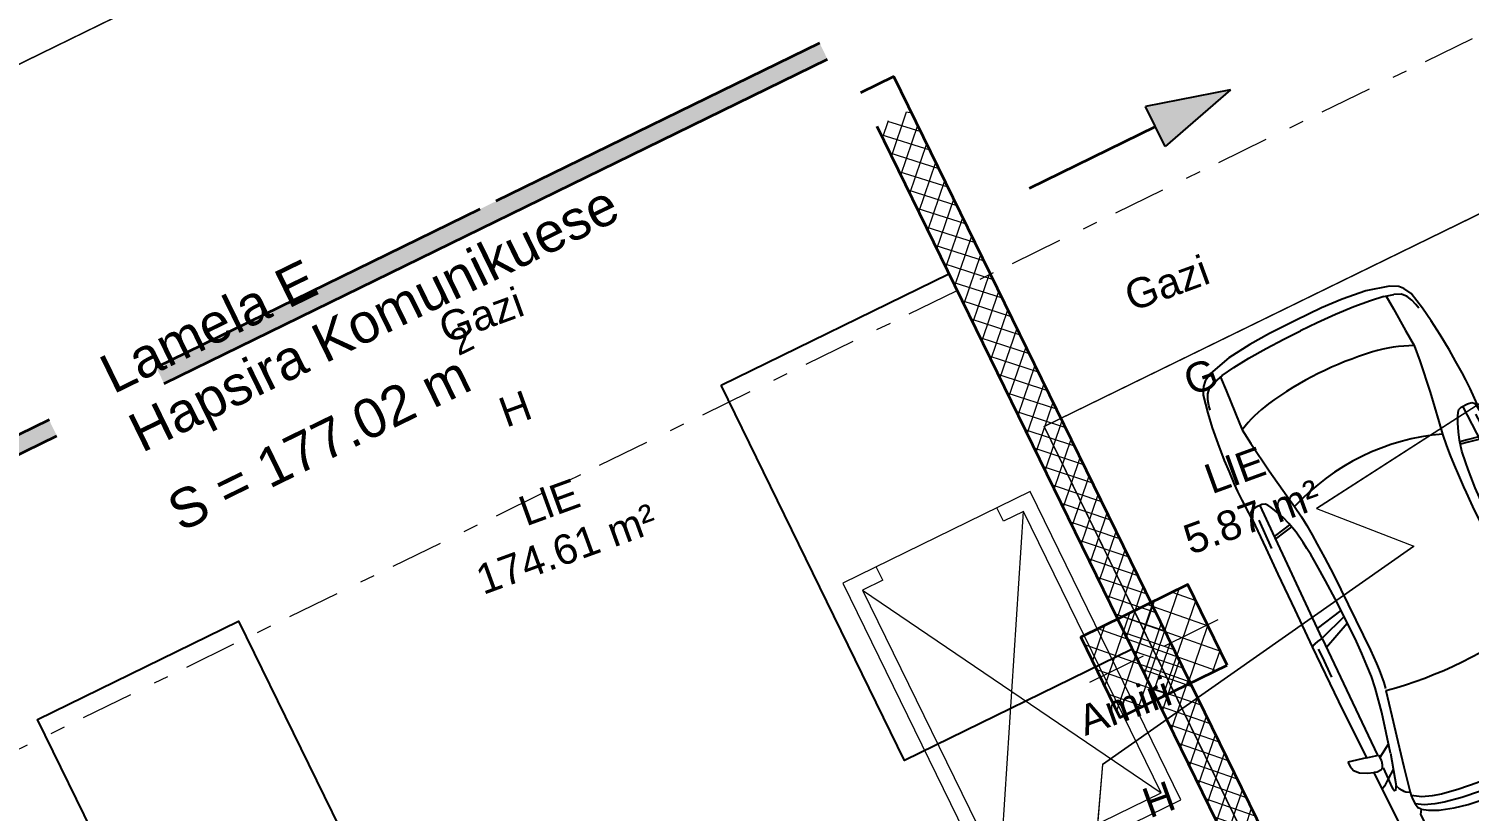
# Model space of a CAD drawing. Header units: metres. Extents: x 7511783 to 7512372, y 4692307 to 4692611.
# Drawn here: x 7512281.84 to 7512291.5, y 4692547.16 to 4692552.4 of the extents above; entities that cross this region are included whole.
import ezdxf

# ---------------------------------------------------------------- set-up
doc = ezdxf.new("R2010")
doc.units = ezdxf.units.M
doc.linetypes.add('Dot & Dashed', pattern=[670.2777624130249, 352.777767181396, -176.388883590699, 0, -141.11111164093])
doc.linetypes.add('Long Dashed', pattern=[793.7499761581425, 476.2499928474427, -317.4999833106998])
for name, color, linetype, lineweight in [('2D Drafting - General_Pen_No__42', 8, 'Continuous', 0), ('A - Fill Zone_Pen_No__156', 165, 'Continuous', 0), ('A - Muret', 7, 'Continuous', 0), ('A - Muret_Pen_No__101', 252, 'Continuous', 0), ('A - Muret_Pen_No__102', 254, 'Continuous', 0), ('A - Muret_Pen_No__7', 7, 'Continuous', 0), ('A - Pllaka Themel_Pen_No__42', 8, 'Continuous', 0), ('A - Shtyllat', 7, 'Continuous', 0), ('A -Polyline', 7, 'Continuous', 0), ('A -Polyline_Pen_No__42', 8, 'Continuous', 0), ('A -Polyline_Pen_No__48', 14, 'Continuous', 0), ('A -Polyline_Pen_No__8', 14, 'Continuous', 0), ('A1 - Bodrumi -1', 7, 'Continuous', 0), ('garazhat-netw-amiri - b1', 20, 'Continuous', 0), ('Interior - Furniture _Pen_No__42', 8, 'Continuous', 0), ('Marker - Section', 7, 'Continuous', 0), ('Marker - Section_Pen_No__85', 151, 'Continuous', 0), ('Structural - Bearing', 7, 'Continuous', 0), ('Structural - Bearing_Pen_No__20', 1, 'Continuous', 0), ('Structural - Bearing_Pen_No__21', 7, 'Continuous', 0), ('vijat rregullim', 1, 'Continuous', 0)]:
    doc.layers.add(name, color=color, linetype=linetype, lineweight=lineweight)
doc.styles.add('GENERATED_STYLE_1', font='arial.ttf')
doc.styles.get("Standard").update_dxf_attribs({"font": 'arial.ttf'})
pattern_1 = [(44.99999999999998, (0, 0), (-68.94290863686237, 68.94290863686243), []), (135.0000000000001, (0, 0), (68.94290863686219, 68.94290863686261), [])]

# ---------------------------------------------------------------- blocks, each defined once
blk = doc.blocks.new('Slab_1', base_point=(-1850.000000000003, -20500.83600967443))
at = {"layer": 'A - Pllaka Themel_Pen_No__42', "color": 8, "linetype": 'Continuous', "lineweight": 25, "flags": 128}
for points in [[(13350, -13600.83965125988), (11850, -13600.83965125988), (11850, -11700.83965125988), (13350, -11700.83965125988)], [(16950.00000000001, -11700.83965125988), (18650.00004897138, -11700.83965125988), (18650.00004897138, -14500.83965125989), (16950.00000000001, -14500.83965125989)]]:
    blk.add_lwpolyline(points, close=True, dxfattribs=at)
blk = doc.blocks.new('Wall_33', base_point=(27149.99549916007, -24950.64074474684))
at = {"layer": 'A - Muret_Pen_No__101', "linetype": 'Continuous', "lineweight": 13}
h = blk.add_hatch(dxfattribs=at)
h.set_pattern_fill('CONCRETE_BLOCK', color=252, style=0, pattern_type=2)
h.set_pattern_definition(pattern_1)
h.paths.add_polyline_path([(26899.99581397649, -24700.63728633086), (27149.9957809956, -24700.64073833176), (27150.00108528967, -19050.40592252639), (26900.00103407541, -19050.40566994095), (26900.00103407541, -19050.45601863696), (27149.99898041107, -19050.45947063786), (27149.99552841018, -19300.45943765698), (26900.00078148998, -19300.45598565608)])
h = blk.add_hatch(dxfattribs=at)
h.set_pattern_fill('CONCRETE_BLOCK', color=252, style=0, pattern_type=2)
h.set_pattern_definition(pattern_1)
h.paths.add_polyline_path([(26899.99551334998, -24950.64048098553), (27149.99551976507, -24950.64074474685), (26899.99551334998, -24950.63731584977)])
at = {"layer": 'A - Muret_Pen_No__7', "color": 7, "linetype": 'Continuous', "lineweight": 35, "flags": 128}
for points in [[(27150.00104184993, -19050.40590479135), (26900.00104185004, -19050.40566994095)], [(27149.99573401045, -24700.64074828263), (27150.00104184993, -19050.40590479135)], [(26900.00080695233, -19300.45604481404), (26899.99573401366, -24700.63722151421)], [(26899.99549916018, -24950.64050989646), (27149.99549916007, -24950.64074474684)]]:
    blk.add_lwpolyline(points, dxfattribs=at)
blk = doc.blocks.new('Wall_36', base_point=(28500.00000000001, -19000.83534970144))
at = {"layer": 'A - Muret_Pen_No__102', "linetype": 'Continuous', "lineweight": 0}
for points in [[(41299.99994887647, -18880.83533003146), (38700, -18880.83533003146), (38700, -19000.83597085249), (41299.99994887647, -19000.83597085249)], [(42099.99999057299, -18880.83533003146), (42099.99999057299, -19000.83597085249), (47049.99995306129, -19000.83597085249), (47049.99995306129, -18880.83533003146)]]:
    blk.add_hatch(color=254, dxfattribs=at).paths.add_polyline_path(points)
at = {"layer": 'A - Muret_Pen_No__7', "color": 7, "linetype": 'Continuous', "lineweight": 35, "flags": 128}
for points in [[(41300, -18880.83534970144), (38700, -18880.83534970144)], [(44515, -18880.83534970144), (42100, -18880.83534970144)], [(47050, -18880.83534970144), (44635, -18880.83534970144)], [(38700.00000000001, -19000.83534970144), (41300.00000000002, -19000.83534970144)], [(42100.00000000001, -19000.83534970144), (47050.00000000002, -19000.83534970144)]]:
    blk.add_lwpolyline(points, dxfattribs=at)
blk = doc.blocks.new('Column_6', base_point=(-52708.25413540502, 193336.8082159659))
at = {"layer": 'Structural - Bearing', "linetype": 'Continuous', "lineweight": 0}
h = blk.add_hatch(dxfattribs=at)
h.set_pattern_fill('CONCRETE_BLOCK', color=18, style=0, pattern_type=2)
h.set_pattern_definition([(44.99999999999998, (0, 0), (-91.92387818248316, 91.92387818248324), []), (135.0000000000001, (0, 0), (91.9238781824829, 91.92387818248349), [])])
h.paths.add_polyline_path([(-52308.25413540502, 193036.8082159659), (-52308.25413540502, 193636.8082159659), (-53108.25413540502, 193636.8082159659), (-53108.25413540502, 193036.8082159659)])
at = {"layer": 'Structural - Bearing_Pen_No__20', "color": 1, "linetype": 'Continuous', "lineweight": 0}
for p, q in [((-52708.25413540502, 193416.808215966), (-52708.25413540502, 193716.8082159659)), ((-52788.25413540502, 193336.8082159659), (-53188.25413540502, 193336.8082159659)), ((-52628.25413540502, 193336.8082159659), (-52228.25413540503, 193336.8082159659)), ((-52708.25413540502, 193256.8082159659), (-52708.25413540502, 192956.8082159659))]:
    blk.add_line(p, q, dxfattribs=at)
blk.add_point((-52708.25413540502, 193336.8082159659), dxfattribs=at)
at = {"layer": 'Structural - Bearing_Pen_No__21', "color": 7, "linetype": 'Continuous', "lineweight": 35, "flags": 128}
blk.add_lwpolyline([(-52308.25413540502, 193036.8082159659), (-52308.25413540502, 193636.8082159659), (-53108.25413540502, 193636.8082159659), (-53108.25413540502, 193036.8082159659)], close=True, dxfattribs=at)
blk = doc.blocks.new('Car 05 22')
at = {"layer": 'Interior - Furniture _Pen_No__42', "color": 8, "linetype": 'Continuous', "lineweight": 25}
for p, q in [((1961.117547741, 983.221158223), (1928.938242309, 983.221158223)), ((1928.938242309, 983.221158223), (1957.843908175, 858.0544967500001)), ((1996.903176747, 974.9060932165999), (1961.117547741, 983.221158223)), ((2026.89661068, 945.007687052), (1996.903176747, 974.9060932165999)), ((2054.5732194, 897.577022836), (2026.89661068, 945.007687052)), ((2067.91700908, 857.6794056350001), (2054.5732194, 897.577022836)), ((-706.3378894982, 775.7872218095), (-757.6903274910002, 747.022066986)), ((-585.227090103, 801.027979058), (-706.3378894982, 775.7872218095)), ((-594.8871138119998, 778.4895580349998), (-626.571782751, 772.4860242179999)), ((-483.1389679684001, 817.2581826864), (-585.227090103, 801.027979058)), ((-372.3345973750002, 830.229933465), (-483.1389679684001, 817.2581826864)), ((-251.752794228, 841.043733947), (-372.3345973750002, 830.229933465)), ((-168.2198443133, 844.6061713611999), (-251.752794228, 841.043733947)), ((-78.35772569479998, 850.6357850930001), (-168.2198443133, 844.6061713611999)), ((-24.036324899, 852.2918850640001), (-78.35772569479998, 850.6357850930001)), ((40.3182760438, 852.3336850629998), (-24.036324899, 852.2918850640001)), ((230.8030912739, 845.5192631063), (40.3182760438, 852.3336850629998)), ((124.560977278, 791.3967861309999), (129.0398444, 820.4687779309999)), ((125.693926866, 743.8968737240001), (124.560977278, 791.3967861309999)), ((129.0398444, 820.4687779309999), (138.886242882, 832.3883788069998)), ((138.886242882, 832.3883788069998), (165.168377873, 840.275885275)), ((165.168377873, 840.275885275), (194.733578306, 844.324685204)), ((194.733578306, 844.324685204), (230.803091274, 845.519263106)), ((210.873013229, 809.2317387879999), (418.0703055720001, 816.1926024380003)), ((400.0158099590001, 847.596806379), (230.8030912739, 845.5192631063)), ((590.7241636140001, 851.6786068920001), (400.0158099590001, 847.596806379)), ((856.5325990199999, 856.169707455), (590.7241636140001, 851.6786068920001)), ((1108.59023357, 773.98329714), (813.627009446, 769.327996556)), ((1129.8609284, 858.5331077519999), (856.5325990199999, 856.169707455)), ((1036.25651944, 772.8416796290002), (996.5002997029998, 578.7916468290002)), ((1041.96657906, 578.0240872360001), (1107.56627095, 773.967136299)), ((1173.32542975, 774.895061201), (1090.33970038, 577.89253068)), ((1115.14443198, 808.948201529), (1108.59023357, 773.98329714)), ((1108.59023357, 773.98329714), (1537.61805657, 780.025947399)), ((1119.51383092, 833.2672045809999), (1115.14443198, 808.948201529)), ((1120.16623076, 836.3248049650001), (1119.51383092, 833.2672045809999)), ((1120.69723063, 838.160005195), (1120.16623076, 836.3248049650001)), ((1129.8609284, 858.5331077519999), (1120.69723063, 838.160005195)), ((1536.1071561, 860.3802508980001), (1129.8609284, 858.5331077519999)), ((1162.63563846, 830.4777734580001), (1220.13025657, 829.0713745190002)), ((1220.13025657, 829.0713745190002), (1369.65750367, 831.489072695)), ((1957.843908175, 858.0544967500001), (1536.1071561, 860.3802508980001)), ((1537.61805657, 780.025611521), (1974.99295641, 786.0764425990001)), ((1939.15395607, 686.22492547), (1995.917261, 777.427813481)), ((1957.84390817, 858.0544967500001), (1977.22141076, 777.427813481)), ((1977.22141076, 777.427813481), (2019.59119012, 777.427813481)), ((2019.59119012, 777.427813481), (2044.48611622, 783.069509224)), ((2044.48611622, 783.069509224), (2063.35562216, 792.2740022800001)), ((2063.35562216, 792.2740022800001), (2070.42572439, 799.8521965630001)), ((2068.68333559, 787.696981005), (2065.39356605, 794.4584027669999)), ((2119.91703998, 857.4374531180001), (2067.91700908, 857.6794056350001)), ((2075.28112592, 835.6608695470001), (2067.91700908, 857.6794056350001)), ((2068.68333559, 787.696981005), (2148.02030692, 790.4828861469999)), ((2070.42572439, 799.8521965630001), (2075.2191259, 809.3983893609999)), ((2075.2191259, 809.3983893609999), (2075.28112592, 835.6608695470001)), ((2106.51930118, 732.1586113790001), (2148.02030692, 790.4828861469999)), ((2193.165590015, 856.4504063259001), (2119.91703998, 857.4374531180001)), ((2148.02030692, 790.4828861469999), (2166.81146925, 813.814537484)), ((2148.02030692, 790.4828861469999), (2205.61920777, 792.204186117)), ((2166.81146925, 813.814537484), (2182.27381684, 834.081841238)), ((2182.27381684, 834.081841238), (2193.16559002, 856.4504063260001)), ((2808.01466132, 852.5547640039999), (2193.165590015, 856.4504063259001)), ((2205.61920777, 792.204186117), (2227.21980808, 791.0038861380001)), ((2234.36910819, 773.9630864369999), (2226.59190807, 769.8828865080001)), ((2227.21980808, 791.0038861380001), (2232.61990816, 790.029986155)), ((2232.61990816, 790.029986155), (2237.93539134, 787.2871225249999)), ((2238.46067648, 776.864360243), (2234.36910819, 773.9630864369999)), ((2240.81890828, 784.03918626), (2237.93539134, 787.2871225249999)), ((2238.46067648, 776.864360243), (2240.85090828, 780.5209863219999)), ((2240.85090828, 780.5209863219999), (2240.81890828, 784.03918626)), ((2855.711363900001, 852.6327640009998), (2808.01466132, 852.5547640039999)), ((2808.01466132, 852.5547640039999), (2876.86636504, 843.317264394)), ((2891.44016583, 852.5287640049999), (2855.711363900001, 852.6327640009998)), ((2876.86636504, 843.317264394), (2954.16376923, 813.731165643)), ((2922.51356751, 852.034364026), (2891.44016583, 852.5287640049999)), ((2904.11849592, 832.8863289209997), (2905.06820589, 832.8379901159999)), ((2945.17226874, 849.4061641369999), (2922.51356751, 852.034364026)), ((2989.61447115, 839.6482645490003), (2945.17226874, 849.4061641369999)), ((2954.16376923, 813.731165643), (3075.78877375, 774.6896785450001)), ((3013.55027244, 833.064864827), (2989.61447115, 839.6482645490003)), ((3154.26138006, 782.5577669589998), (3013.55027244, 833.064864827)), ((3100.48402088, 763.1120866269999), (3075.78877375, 774.6896785450001)), ((3235.883818752, 747.6101556219), (3154.26138006, 782.5577669589998)), ((-784.8200333720001, 721.8124613509999), (-815.0478655078, 667.7598955197002)), ((-757.6903274910002, 747.022066986), (-784.8200333720001, 721.8124613509999)), ((-729.425104913, 716.3992494200002), (-750.577082573, 669.7773949330001)), ((-701.0941271610001, 743.2591195180001), (-729.425104913, 716.3992494200002)), ((-664.8727541800001, 760.961322365), (-701.0941271610001, 743.2591195180001)), ((-626.571782751, 772.4860242179999), (-664.8727541800001, 760.961322365)), ((327.3887276080001, 761.920895626), (125.394377448, 756.455747737)), ((132.429139117, 722.8048827370001), (125.693926866, 743.8968737240001)), ((146.670770152, 710.6062742990001), (132.429139117, 722.8048827370001)), ((171.252864179, 696.6287725440001), (146.670770152, 710.6062742990001)), ((212.566754139, 676.5412700230002), (171.252864179, 696.6287725440001)), ((266.3151410770001, 654.566867265), (212.566754139, 676.5412700230002)), ((521.9507803269998, 764.6728959719999), (327.3887276080001, 761.920895626)), ((339.1227247570001, 683.1192857359999), (329.5580559370001, 633.8673348859999)), ((355.2943663540001, 762.315609428), (339.1227247570001, 683.1192857359999)), ((357.2289958010001, 683.375391506), (346.76505809, 629.492778784)), ((373.4006373970002, 762.5717151969999), (357.2289958010001, 683.375391506)), ((813.627009446, 769.327996556), (521.9507803269998, 764.6728959719999)), ((2000.39650233, 701.591770694), (1730.35620914, 633.8338533080002)), ((2000.39650233, 701.591770694), (2213.53100788, 762.9814866290001)), ((2122.045506540001, 659.9572884350001), (2293.79610906, 697.6509877739999)), ((2226.59190807, 769.8777067159999), (2213.53100788, 762.9814866290001)), ((2213.53100788, 762.9814866290001), (2238.34670825, 752.240186817)), ((2238.34670825, 752.240186817), (2258.53170854, 739.717487037)), ((2258.53170854, 739.717487037), (2269.0398087, 731.086787188)), ((2269.0398087, 731.086787188), (2278.83550884, 721.965087348)), ((2278.83550884, 721.965087348), (2293.79610906, 697.6509877739999)), ((2293.79610906, 697.6509877739999), (2317.1870094, 700.7385877199999)), ((2293.79610906, 697.6386630720001), (2293.79610906, 697.6509877739999)), ((2317.1870094, 700.7385877199999), (2345.74280982, 702.7498876850001)), ((2355.134199750001, 639.912801441), (2317.1870094, 700.7385877199999)), ((2345.74280982, 702.7498876850001), (2378.929310310001, 702.0184876970001)), ((2410.10490185, 649.1086815510001), (2378.929310310001, 702.0184876970001)), ((2378.929310310001, 702.0184876970001), (2410.57231077, 694.2028878339999)), ((2410.57231077, 694.2028878339999), (2410.58631694, 694.1782473540001)), ((2428.73881104, 681.7061880529999), (2410.57231077, 694.2028878339999)), ((2428.73881104, 681.7061880529999), (2457.25830016, 700.035535323)), ((2428.77597173, 681.700745325), (2428.73881104, 681.7061880529999)), ((2428.77597173, 681.700745325), (2456.66545813, 639.8418234830003)), ((2457.25830016, 700.035535323), (2535.4819126, 697.9905877680001)), ((2535.422612600001, 697.9916562040003), (2673.21491462, 695.5089878119999)), ((2535.46586986, 697.9894090810001), (2535.4819126, 697.988971943)), ((2673.21491462, 695.5089878119999), (2787.200816290001, 691.4809878819998)), ((2787.200816290001, 691.4809878819998), (2868.415817480001, 687.223087957)), ((2868.395882330001, 687.22488671), (2959.72331881, 678.984388101)), ((2959.72331881, 678.984388101), (2868.415817480001, 687.1969879569999)), ((2959.72331881, 678.984388101), (3047.2313201, 666.2002883250001)), ((3022.47491973, 758.305686711), (3023.66221975, 762.4851866380001)), ((3024.49924208, 753.7186598590001), (3022.47491973, 758.305686711)), ((3023.66221975, 762.4851866380001), (3034.64521991, 765.0503865930001)), ((3037.91041996, 743.452886971), (3024.49924208, 753.7186598590001)), ((3034.64521991, 765.0503865930001), (3046.93432009, 763.817386614)), ((3050.61522015, 730.6688871950001), (3037.91041996, 743.452886971)), ((3046.93432009, 763.817386614), (3060.9451203, 762.9292866300001)), ((3064.50712035, 714.6457874760001), (3050.61522015, 730.6688871950001)), ((3060.9451203, 762.9292866300001), (3089.85712072, 757.3861867269998)), ((3076.97452053, 697.807687771), (3064.50712035, 714.6457874760001)), ((3100.00912087, 656.556188494), (3076.97452053, 697.807687771)), ((3089.85712072, 757.3861867269998), (3108.43932099, 751.4304868319999)), ((3114.13862108, 753.3111867989999), (3100.48402088, 763.1120866269999)), ((3108.43932099, 751.4304868319999), (3122.8656212, 746.4359869189999)), ((3122.8656212, 746.4359869189999), (3114.13862108, 753.3111867989999)), ((3170.0706946, 726.5554905960001), (3122.8656212, 746.4359869189999)), ((3211.69204952, 701.0151137130001), (3170.0706946, 726.5554905960001)), ((3254.25934432, 663.1775183300001), (3211.69204952, 701.0151137130001)), ((3269.07948628, 728.3294692490001), (3235.883818752, 747.6101556219)), ((3298.56678787, 705.6390702070001), (3269.07948628, 728.3294692490001)), ((3337.33388997, 663.3806719909999), (3298.56678787, 705.6390702070001)), ((-815.0478655078, 667.7598955197002), (-855.0523550635, 511.0116477078998)), ((-768.2719792499998, 602.2788720830002), (-782.764796709, 510.0106247469999)), ((-768.2719792499998, 602.2788720830002), (-750.577082573, 669.7773949330001)), ((-764.3441764490001, 617.261773195), (-665.728145997, 623.9546285630003)), ((-665.728145997, 623.9546285630003), (-500.877431885, 634.180288886)), ((-500.877431885, 634.180288886), (-383.0238853850001, 641.9613403830001)), ((-383.0238853850001, 641.9613403830001), (-274.220886173, 631.318400078)), ((-274.220886173, 631.318400078), (-56.404854203, 600.536895199)), ((-56.404854203, 600.536895199), (145.941775497, 566.5900898169999)), ((319.4903281550001, 636.426864989), (266.3151410770001, 654.566867265)), ((392.7088835140001, 617.8124267930001), (319.4903281550001, 636.426864989)), ((474.8166917820001, 607.1053878569999), (392.7088835140001, 617.8124267930001)), ((521.3449804749999, 601.6186871690002), (474.8166917820001, 607.1053878569999)), ((569.9935686519999, 596.8381865689998), (521.3449804749999, 601.6186871690002)), ((652.59274858, 590.9845858339997), (569.9935686519999, 596.8381865689998)), ((772.8388193580001, 584.9903850819998), (652.59274858, 590.9845858339997)), ((907.2666866909999, 580.298084493), (772.8388193580001, 584.9903850819998)), ((1041.96657906, 578.0240872360001), (907.2666866909999, 580.298084493)), ((1316.09897866, 580.475793563), (1227.79815085, 577.5186957939999)), ((1403.02450604, 584.4121905939998), (1316.09897866, 580.475793563)), ((1483.8761315, 590.1361862749999), (1403.02450604, 584.4121905939998)), ((1562.00595611, 600.596478384), (1483.8761315, 590.1361862749999)), ((1730.35620914, 633.8338533080002), (1562.00595611, 600.596478384)), ((1610.72419049, 544.0665862469999), (1779.61280153, 581.7538898049997)), ((1779.61280153, 581.7538898049997), (1952.84760406, 621.338789111)), ((1952.84760406, 621.338789111), (2122.045506540001, 659.9572884350001)), ((2379.77420337, 575.387091212), (2355.13301598, 639.9159014410001)), ((2436.02871163, 583.2244924540001), (2410.10490185, 649.1086815510001)), ((2453.63941421, 521.616582688), (2436.02871163, 583.2244924540001)), ((2456.66545813, 639.8418234830003), (2487.236391870001, 574.2621729599999)), ((3047.20992906, 666.2041971140001), (3100.00912087, 656.556188494)), ((3152.92075342, 553.873393456), (3100.00912087, 656.556188494)), ((3301.867263790001, 602.80900872), (3254.25934432, 663.1775183300001)), ((3301.867263790001, 602.80900872), (3346.015513130001, 501.4217980699999)), ((3374.49419199, 603.583974516), (3337.33388997, 663.3806719909999)), ((3418.40079436, 512.7439783509999), (3374.49419199, 603.583974516)), ((-855.0523550635, 511.0116477078998), (-874.6778528530002, 344.9579771100001)), ((-782.7621654889999, 510.027376359), (-794.5333543099999, 390.6265818930001)), ((145.941775497, 566.5900898169999), (233.261172115, 552.312592089)), ((233.261172115, 552.312592089), (315.3092800730001, 541.359190513)), ((315.2936019620001, 541.3606176840001), (384.2945810830001, 535.0794906230001)), ((384.2815104790001, 535.080362318), (454.174320738, 530.4191213629999)), ((454.170282107, 530.4193907049998), (526.242583163, 526.2868907769997)), ((526.2331313149998, 526.2873073839999), (627.7018846490002, 521.814890855)), ((627.698546207, 521.8149872519999), (756.75876515, 518.0884218199999)), ((756.75876515, 518.0884218199999), (1322.62824821, 518.052230308)), ((1227.79815085, 577.5186957939999), (1041.96657906, 578.0240872360001)), ((1322.62824821, 518.052230308), (1420.49779626, 521.652890858)), ((1420.49066257, 521.652523245), (1466.64156934, 524.030772681)), ((1466.62639694, 524.0299908169999), (1510.87647584, 527.594696836)), ((1510.85529759, 527.5929907539999), (1554.25309822, 533.0576906580001)), ((1554.25309822, 533.0576906580001), (1596.82961355, 540.969674969)), ((1597.28918852, 541.1774857889999), (1596.65116701, 540.8889849259999)), ((2397.334105950001, 514.2584815219999), (2379.77250853, 575.3929912130001)), ((2419.31580918, 395.7362626700001), (2397.33316008, 514.2635815229997)), ((2477.61661773, 401.0764635800001), (2453.63941421, 521.616582688)), ((2487.236391870001, 574.2621729599999), (2491.79934275, 562.0052962960001)), ((2491.79994982, 562.0052962960001), (2517.90263133, 477.034766618)), ((3189.62073735, 475.569766106), (3152.92075342, 553.873393456)), ((3346.015513130001, 501.4217980699999), (3374.297465860001, 419.557472908)), ((3457.47689648, 393.0984834030001), (3418.40079436, 512.7439783509999)), ((-794.5333543099999, 390.6265818930001), (-802.4328468090001, 258.715288008)), ((2433.73206705, 266.091642182), (2419.31580918, 395.7362626700001)), ((2493.88922012, 269.050242651), (2477.61661773, 401.0764635800001)), ((2517.90263133, 477.034766618), (2537.54372273, 384.0810341510001)), ((3199.39883308, 466.7584630290001), (3189.62073735, 475.569766106)), ((3220.69886845, 454.388540188), (3199.39883308, 466.7584630290001)), ((3256.10680826, 439.2417534179999), (3220.67662376, 454.4014587129999)), ((3288.390194130001, 425.101248479), (3256.10680826, 439.2417534179999)), ((3319.36158057, 408.41284265), (3288.390194130001, 425.101248479)), ((3353.46269085, 384.2512837760001), (3319.36158057, 408.41284265)), ((3391.09039087, 344.247647689), (3374.297465860001, 419.557472908)), ((3468.34279707, 330.9338860280001), (3457.47689648, 393.0984834030001)), ((-874.6778528530002, 344.9579771100001), (-882.944054645, 194.680643518)), ((2537.54372273, 384.0810341510001), (2551.45611664, 285.6281997640001)), ((3321.23357975, 370.497229407), (3320.99727986, 362.132926485)), ((3320.99727986, 362.132926485), (3338.31527228, 276.8564967000001)), ((3324.654278260001, 377.297531782), (3321.23357975, 370.497229407)), ((3328.30797666, 379.591332583), (3324.654278260001, 377.297531782)), ((3338.468372210001, 379.4523325350001), (3328.30797666, 379.591332583)), ((3363.640761200001, 357.811724976), (3338.468372210001, 379.4523325350001)), ((3377.182392130001, 359.9734848010001), (3353.46269085, 384.2512837760001)), ((3396.66521323, 315.8049103040001), (3363.640761200001, 357.811724976)), ((3391.09039087, 344.247647689), (3377.182392130001, 359.9734848010001)), ((3408.0703938, 289.3779877820001), (3396.66521323, 315.8049103040001)), ((3474.4914974, 263.721088865), (3468.34279707, 330.9338860280001)), ((-882.944054645, 194.680643518), (-885.3767076889999, 0)), ((-802.4328468090001, 258.715288008), (-806.8131426489999, 124.936494209)), ((2441.61713002, 131.955220918), (2433.73181129, 266.093942182)), ((2503.10292147, 133.173421111), (2493.88922012, 269.050242651)), ((2551.45611664, 285.6281997640001), (2559.71041303, 193.693567653)), ((2559.71041303, 193.693567653), (2564.38081099, 101.185635342)), ((3338.31527228, 276.8564967000001), (3351.882966340001, 172.661960307)), ((3408.0703938, 289.3779877820001), (3413.77629411, 267.259988716)), ((3413.77548775, 267.2641933500001), (3418.45445829, 242.866384828)), ((3418.452194370001, 242.878189745), (3424.044894670001, 200.723791525)), ((3424.044894670001, 200.723791525), (3427.72848251, 152.023715234)), ((3478.33319761, 199.917191559), (3474.4914974, 263.721088865)), ((3479.35651311, 164.9481933352), (3478.33319761, 199.917191559)), ((-806.8131426489999, 124.936494209), (-808.0470753050001, 0)), ((2444.0197128, -0.0273000043277), (2441.61701245, 131.957220918)), ((2506.01959488, -3.86e-13), (2503.10292147, 133.173421111)), ((2564.38081099, 101.185635342), (2566.01761027, -0.00610000213065)), ((3351.882966340001, 172.661960307), (3358.343763510001, 75.87012649980001)), ((3432.36383112, 39.98011396419999), (3427.72848251, 152.023715234)), ((3489.519598210001, 164.9481933352), (3479.35651311, 164.9481933352)), ((3489.519598210001, -164.9481933352), (3489.519598210001, 164.9481933352)), ((-885.3767076889999, 0), (-882.944054645, -194.680643518)), ((-806.8131426489999, -124.936494209), (-808.0470753050001, 1.477e-13)), ((2444.0197128, 0.0273000043271), (2441.61701245, -131.957220918)), ((2564.38081099, -101.185635342), (2566.01761027, 0.00610000212997)), ((3353.95786543, 27.8932505984), (3358.343763510001, 75.87012649980001)), ((3353.95786543, 27.8932505984), (3353.95786543, -0.7649002671629999)), ((3353.95786543, -27.8932505984), (3353.95786543, 0.7649002671619999)), ((3370.89075802, 11.74110410089999), (3370.32315827, -0.7649002671629999)), ((3370.89075802, -11.74110410089999), (3370.32315827, 0.7649002671619999)), ((3372.49235732, 23.6550082622), (3370.89075802, 11.74110410089999)), ((3376.267285060001, 38.99395092400001), (3372.49235732, 23.6550082622)), ((3381.98685317, 46.5714162664), (3376.267285060001, 38.99395092400001)), ((3386.21005132, 48.3522168884), (3381.98685317, 46.5714162664)), ((3386.21005132, 48.3522168884), (3394.28954778, 48.3522168884)), ((3398.51284593, 46.5714162664), (3394.28954778, 48.3522168884)), ((3404.23226311, 38.99375151340001), (3398.51284593, 46.5714162664)), ((3404.23226311, 38.99375151340001), (3408.00714178, 23.6550082622)), ((3408.00714178, 23.6550082622), (3409.766541010001, 8.055102813469999)), ((3409.766541010001, 8.055102813469999), (3409.766541010001, -4.961e-13)), ((3431.76949509, 57.3729975776), (3431.76949509, 56.7710829698)), ((3432.04453126, -0.0109000038072), (3432.36383112, 39.98011396419999)), ((3432.04453126, 0.0109000038063), (3432.36383112, -39.98011396419999)), ((2506.01959488, -2.78e-13), (2503.10292147, -133.173421111)), ((3351.882966340001, -172.661960307), (3358.343763510001, -75.87012649980001)), ((3353.95786543, -27.8932505984), (3358.343763510001, -75.87012649980001)), ((3372.49235732, -23.6550082622), (3370.89075802, -11.74110410089999)), ((3376.267285060001, -38.99395092400001), (3372.49235732, -23.6550082622)), ((3381.98685317, -46.5714162664), (3376.267285060001, -38.99395092400001)), ((3386.21005132, -48.3522168884), (3381.98685317, -46.5714162664)), ((3386.21005132, -48.3522168884), (3394.28954778, -48.3522168884)), ((3398.51284593, -46.5714162664), (3394.28954778, -48.3522168884)), ((3404.23226311, -38.99375151340001), (3398.51284593, -46.5714162664)), ((3404.23226311, -38.99375151340001), (3408.00714178, -23.6550082622)), ((3408.00714178, -23.6550082622), (3409.766541010001, -8.055102813469999)), ((3409.766541010001, -8.055102813469999), (3409.766541010001, -3.892e-13)), ((3432.36383112, -39.98011396419999), (3427.72848251, -152.023715234)), ((3431.76949509, -57.3729975776), (3431.76949509, -56.7710829698)), ((-802.4328468090001, -258.715288008), (-806.8131426489999, -124.936494209)), ((2441.61713002, -131.955220918), (2433.73181129, -266.093942182)), ((2503.10292147, -133.173421111), (2493.88922012, -269.050242651)), ((2559.71041303, -193.693567653), (2564.38081099, -101.185635342)), ((3338.31527228, -276.8564967000001), (3351.882966340001, -172.661960307)), ((3424.044894670001, -200.723791525), (3427.72848251, -152.023715234)), ((3478.33319761, -199.917191559), (3479.35651311, -164.9481933352)), ((3479.35651311, -164.9481933352), (3489.519598210001, -164.9481933352)), ((-882.944054645, -194.680643518), (-874.6778528530002, -344.9579771100001)), ((-794.5333543099999, -390.6265818930001), (-802.4328468090001, -258.715288008)), ((2433.73206705, -266.091642182), (2419.31580918, -395.7362626700001)), ((2493.88922012, -269.050242651), (2477.61661773, -401.0764635800001)), ((2537.54372273, -384.0810341510001), (2551.45611664, -285.6281997640001)), ((2551.45611664, -285.6281997640001), (2559.71041303, -193.693567653)), ((3320.99727986, -362.132926485), (3338.31527228, -276.8564967000001)), ((3408.0703938, -289.3779877820001), (3396.66521323, -315.8049103040001)), ((3408.0703938, -289.3779877820001), (3413.77629411, -267.259988716)), ((3413.77548775, -267.2641933500001), (3418.45445829, -242.866384828)), ((3418.452194370001, -242.878189745), (3424.044894670001, -200.723791525)), ((3468.34279707, -330.9338860280001), (3474.4914974, -263.721088865)), ((3474.4914974, -263.721088865), (3478.33319761, -199.917191559)), ((-874.6778528530002, -344.9579771100001), (-855.0523550635, -511.0116477078998)), ((2517.90263133, -477.034766618), (2537.54372273, -384.0810341510001)), ((3353.46269085, -384.2512837760001), (3319.36158057, -408.41284265)), ((3321.23357975, -370.497229407), (3320.99727986, -362.132926485)), ((3324.654278260001, -377.297531782), (3321.23357975, -370.497229407)), ((3328.30797666, -379.591332583), (3324.654278260001, -377.297531782)), ((3338.468372210001, -379.4523325350001), (3328.30797666, -379.591332583)), ((3363.640761200001, -357.811724976), (3338.468372210001, -379.4523325350001)), ((3377.182392130001, -359.9734848010001), (3353.46269085, -384.2512837760001)), ((3396.66521323, -315.8049103040001), (3363.640761200001, -357.811724976)), ((3391.09039087, -344.247647689), (3374.297465860001, -419.557472908)), ((3391.09039087, -344.247647689), (3377.182392130001, -359.9734848010001)), ((3457.47689648, -393.0984834030001), (3468.34279707, -330.9338860280001)), ((-782.7621654889999, -510.027376359), (-794.5333543099999, -390.6265818930001)), ((2419.31580918, -395.7362626700001), (2397.33316008, -514.2635815229997)), ((2477.61661773, -401.0764635800001), (2453.63941421, -521.616582688)), ((2491.79994982, -562.0052962960001), (2517.90263133, -477.034766618)), ((3189.62073735, -475.569766106), (3152.92075342, -553.873393456)), ((3199.39883308, -466.7584630290001), (3189.62073735, -475.569766106)), ((3220.69886845, -454.388540188), (3199.39883308, -466.7584630290001)), ((3256.10680826, -439.2417534179999), (3220.67662376, -454.4014587129999)), ((3288.390194130001, -425.101248479), (3256.10680826, -439.2417534179999)), ((3319.36158057, -408.41284265), (3288.390194130001, -425.101248479)), ((3346.015513130001, -501.4217980699999), (3374.297465860001, -419.557472908)), ((3418.40079436, -512.7439783509999), (3457.47689648, -393.0984834030001)), ((-855.0523550635, -511.0116477078998), (-815.0478655078, -667.7598955197002)), ((-768.2719792499998, -602.2788720830002), (-782.764796709, -510.0106247469999)), ((-56.404854203, -600.536895199), (145.941775497, -566.5900898169999)), ((145.941775497, -566.5900898169999), (233.261172115, -552.312592089)), ((233.261172115, -552.312592089), (315.3092800730001, -541.359190513)), ((315.2936019620001, -541.3606176840001), (384.2945810830001, -535.0794906230001)), ((384.2815104790001, -535.080362318), (454.174320738, -530.4191213629999)), ((454.170282107, -530.4193907049998), (526.242583163, -526.2868907769997)), ((526.2331313149998, -526.2873073839999), (627.7018846490002, -521.814890855)), ((627.698546207, -521.8149872519999), (756.75876515, -518.0884218199999)), ((756.75876515, -518.0884218199999), (1322.62824821, -518.052230308)), ((1041.96657906, -578.0240872360001), (907.2666866909999, -580.298084493)), ((1036.25651944, -772.8416796290002), (996.5002997029998, -578.7916468290002)), ((1227.79815085, -577.5186957939999), (1041.96657906, -578.0240872360001)), ((1041.96657906, -578.0240872360001), (1107.56627095, -773.967136299)), ((1173.32542975, -774.895061201), (1090.33970038, -577.89253068)), ((1316.09897866, -580.475793563), (1227.79815085, -577.5186957939999)), ((1322.62824821, -518.052230308), (1420.49779626, -521.652890858)), ((1420.49066257, -521.652523245), (1466.64156934, -524.030772681)), ((1466.62639694, -524.0299908169999), (1510.87647584, -527.594696836)), ((1510.85529759, -527.5929907539999), (1554.25309822, -533.0576906580001)), ((1554.25309822, -533.0576906580001), (1596.82961355, -540.969674969)), ((1597.28918852, -541.1774857889999), (1596.65116701, -540.8889849259999)), ((1610.72419049, -544.0665862469999), (1779.61280153, -581.7538898049997)), ((2379.77420337, -575.387091212), (2355.13301598, -639.9159014410001)), ((2397.334105950001, -514.2584815219999), (2379.77250853, -575.3929912130001)), ((2453.63941421, -521.616582688), (2436.02871163, -583.2244924540001)), ((2456.66545813, -639.8418234830003), (2487.236391870001, -574.2621729599999)), ((2487.236391870001, -574.2621729599999), (2491.79934275, -562.0052962960001)), ((3152.92075342, -553.873393456), (3100.00912087, -656.556188494)), ((3301.867263790001, -602.80900872), (3346.015513130001, -501.4217980699999)), ((3374.49419199, -603.583974516), (3418.40079436, -512.7439783509999)), ((-815.0478655078, -667.7598955197002), (-784.8200333720001, -721.8124613509999)), ((-768.2719792499998, -602.2788720830002), (-750.577082573, -669.7773949330001)), ((-764.3441764490001, -617.261773195), (-665.728145997, -623.9546285630003)), ((-729.425104913, -716.3992494200002), (-750.577082573, -669.7773949330001)), ((-665.728145997, -623.9546285630003), (-500.877431885, -634.180288886)), ((-500.877431885, -634.180288886), (-383.0238853850001, -641.9613403830001)), ((-383.0238853850001, -641.9613403830001), (-274.220886173, -631.318400078)), ((-274.220886173, -631.318400078), (-56.404854203, -600.536895199)), ((266.3151410770001, -654.566867265), (212.566754139, -676.5412700230002)), ((319.4903281550001, -636.426864989), (266.3151410770001, -654.566867265)), ((392.7088835140001, -617.8124267930001), (319.4903281550001, -636.426864989)), ((339.1227247570001, -683.1192857359999), (329.5580559370001, -633.8673348859999)), ((357.2289958010001, -683.375391506), (346.76505809, -629.492778784)), ((474.8166917820001, -607.1053878569999), (392.7088835140001, -617.8124267930001)), ((521.3449804749999, -601.6186871690002), (474.8166917820001, -607.1053878569999)), ((569.9935686519999, -596.8381865689998), (521.3449804749999, -601.6186871690002)), ((652.59274858, -590.9845858339997), (569.9935686519999, -596.8381865689998)), ((772.8388193580001, -584.9903850819998), (652.59274858, -590.9845858339997)), ((907.2666866909999, -580.298084493), (772.8388193580001, -584.9903850819998)), ((1403.02450604, -584.4121905939998), (1316.09897866, -580.475793563)), ((1483.8761315, -590.1361862749999), (1403.02450604, -584.4121905939998)), ((1562.00595611, -600.596478384), (1483.8761315, -590.1361862749999)), ((1730.35620914, -633.8338533080002), (1562.00595611, -600.596478384)), ((2000.39650233, -701.591770694), (1730.35620914, -633.8338533080002)), ((1779.61280153, -581.7538898049997), (1952.84760406, -621.338789111)), ((1952.84760406, -621.338789111), (2122.045506540001, -659.9572884350001)), ((2122.045506540001, -659.9572884350001), (2293.79610906, -697.6509877739999)), ((2355.134199750001, -639.912801441), (2317.1870094, -700.7385877199999)), ((2410.10490185, -649.1086815510001), (2378.929310310001, -702.0184876970001)), ((2436.02871163, -583.2244924540001), (2410.10490185, -649.1086815510001)), ((2428.77597173, -681.700745325), (2456.66545813, -639.8418234830003)), ((2959.72331881, -678.984388101), (3047.2313201, -666.2002883250001)), ((3047.20992906, -666.2041971140001), (3100.00912087, -656.556188494)), ((3100.00912087, -656.556188494), (3076.97452053, -697.807687771)), ((3254.25934432, -663.1775183300001), (3211.69204952, -701.0151137130001)), ((3301.867263790001, -602.80900872), (3254.25934432, -663.1775183300001)), ((3298.56678787, -705.6390702070001), (3337.33388997, -663.3806719909999)), ((3337.33388997, -663.3806719909999), (3374.49419199, -603.583974516)), ((-784.8200333720001, -721.8124613509999), (-757.6903274910002, -747.022066986)), ((-757.6903274910002, -747.022066986), (-706.3378894982, -775.7872218095)), ((-701.0941271610001, -743.2591195180001), (-729.425104913, -716.3992494200002)), ((-664.8727541800001, -760.961322365), (-701.0941271610001, -743.2591195180001)), ((-626.571782751, -772.4860242179999), (-664.8727541800001, -760.961322365)), ((-594.8871138119998, -778.4895580349998), (-626.571782751, -772.4860242179999)), ((125.693926866, -743.8968737240001), (124.560977278, -791.3967861309999)), ((327.3887276080001, -761.920895626), (125.394377448, -756.455747737)), ((132.429139117, -722.8048827370001), (125.693926866, -743.8968737240001)), ((146.670770152, -710.6062742990001), (132.429139117, -722.8048827370001)), ((171.252864179, -696.6287725440001), (146.670770152, -710.6062742990001)), ((212.566754139, -676.5412700230002), (171.252864179, -696.6287725440001)), ((521.9507803269998, -764.6728959719999), (327.3887276080001, -761.920895626)), ((355.2943663540001, -762.315609428), (339.1227247570001, -683.1192857359999)), ((373.4006373970002, -762.5717151969999), (357.2289958010001, -683.375391506)), ((813.627009446, -769.327996556), (521.9507803269998, -764.6728959719999)), ((1108.59023357, -773.98329714), (813.627009446, -769.327996556)), ((1939.15395607, -686.22492547), (1995.917261, -777.427813481)), ((2000.39650233, -701.591770694), (2213.53100788, -762.9814866290001)), ((2106.51930118, -732.1586113790001), (2148.02030692, -790.4828861469999)), ((2213.53100788, -762.9814866290001), (2238.34670825, -752.240186817)), ((2226.59190807, -769.8777067159999), (2213.53100788, -762.9814866290001)), ((2234.36910819, -773.9630864369999), (2226.59190807, -769.8828865080001)), ((2238.34670825, -752.240186817), (2258.53170854, -739.717487037)), ((2258.53170854, -739.717487037), (2269.0398087, -731.086787188)), ((2269.0398087, -731.086787188), (2278.83550884, -721.965087348)), ((2278.83550884, -721.965087348), (2293.79610906, -697.6509877739999)), ((2293.79610906, -697.6386630720001), (2293.79610906, -697.6509877739999)), ((2293.79610906, -697.6509877739999), (2317.1870094, -700.7385877199999)), ((2317.1870094, -700.7385877199999), (2345.74280982, -702.7498876850001)), ((2345.74280982, -702.7498876850001), (2378.929310310001, -702.0184876970001)), ((2378.929310310001, -702.0184876970001), (2410.57231077, -694.2028878339999)), ((2428.73881104, -681.7061880529999), (2410.57231077, -694.2028878339999)), ((2410.57231077, -694.2028878339999), (2410.58631694, -694.1782473540001)), ((2428.77597173, -681.700745325), (2428.73881104, -681.7061880529999)), ((2428.73881104, -681.7061880529999), (2457.25830016, -700.035535323)), ((2457.25830016, -700.035535323), (2535.4819126, -697.9905877680001)), ((2535.422612600001, -697.9916562040003), (2673.21491462, -695.5089878119999)), ((2535.46586986, -697.9894090810001), (2535.4819126, -697.988971943)), ((2673.21491462, -695.5089878119999), (2787.200816290001, -691.4809878819998)), ((2787.200816290001, -691.4809878819998), (2868.415817480001, -687.223087957)), ((2868.395882330001, -687.22488671), (2959.72331881, -678.984388101)), ((2959.72331881, -678.984388101), (2868.415817480001, -687.1969879569999)), ((3024.49924208, -753.7186598590001), (3022.47491973, -758.305686711)), ((3022.47491973, -758.305686711), (3023.66221975, -762.4851866380001)), ((3023.66221975, -762.4851866380001), (3034.64521991, -765.0503865930001)), ((3037.91041996, -743.452886971), (3024.49924208, -753.7186598590001)), ((3034.64521991, -765.0503865930001), (3046.93432009, -763.817386614)), ((3050.61522015, -730.6688871950001), (3037.91041996, -743.452886971)), ((3046.93432009, -763.817386614), (3060.9451203, -762.9292866300001)), ((3064.50712035, -714.6457874760001), (3050.61522015, -730.6688871950001)), ((3060.9451203, -762.9292866300001), (3089.85712072, -757.3861867269998)), ((3076.97452053, -697.807687771), (3064.50712035, -714.6457874760001)), ((3100.48402088, -763.1120866269999), (3075.78877375, -774.6896785450001)), ((3089.85712072, -757.3861867269998), (3108.43932099, -751.4304868319999)), ((3114.13862108, -753.3111867989999), (3100.48402088, -763.1120866269999)), ((3108.43932099, -751.4304868319999), (3122.8656212, -746.4359869189999)), ((3122.8656212, -746.4359869189999), (3114.13862108, -753.3111867989999)), ((3170.0706946, -726.5554905960001), (3122.8656212, -746.4359869189999)), ((3154.26138006, -782.5577669589998), (3235.883818752, -747.6101556219)), ((3211.69204952, -701.0151137130001), (3170.0706946, -726.5554905960001)), ((3235.883818752, -747.6101556219), (3269.07948628, -728.3294692490001)), ((3269.07948628, -728.3294692490001), (3298.56678787, -705.6390702070001)), ((-706.3378894982, -775.7872218095), (-585.227090103, -801.027979058)), ((-585.227090103, -801.027979058), (-483.149337101, -817.256968783)), ((-483.149337101, -817.256968783), (-372.3345973750002, -830.229933465)), ((-372.3345973750002, -830.229933465), (-251.752794228, -841.043733947)), ((-251.752794228, -841.043733947), (-168.2198443133, -844.6061713611999)), ((-168.2198443133, -844.6061713611999), (-78.35772569479998, -850.6357850930001)), ((-78.35772569479998, -850.6357850930001), (-24.036324899, -852.2918850640001)), ((-24.036324899, -852.2918850640001), (40.3182760438, -852.3336850629998)), ((40.3182760438, -852.3336850629998), (230.8030912739, -845.5192631063)), ((124.560977278, -791.3967861309999), (129.0398444, -820.4687779309999)), ((129.0398444, -820.4687779309999), (138.886242882, -832.3883788069998)), ((138.886242882, -832.3883788069998), (165.168377873, -840.275885275)), ((165.168377873, -840.275885275), (194.733578306, -844.324685204)), ((194.733578306, -844.324685204), (230.803091274, -845.519263106)), ((210.873013229, -809.2317387879999), (418.0703055720001, -816.1926024380003)), ((230.8030912739, -845.5192631063), (400.0158099590001, -847.596806379)), ((400.0158099590001, -847.596806379), (590.7241636140001, -851.6786068920001)), ((590.7241636140001, -851.6786068920001), (856.5325990199999, -856.169707455)), ((856.5325990199999, -856.169707455), (1129.8609284, -858.5331077519999)), ((1108.59023357, -773.98329714), (1537.61805657, -780.025947399)), ((1115.14443198, -808.948201529), (1108.59023357, -773.98329714)), ((1119.51383092, -833.2672045809999), (1115.14443198, -808.948201529)), ((1120.16623076, -836.3248049650001), (1119.51383092, -833.2672045809999)), ((1120.69723063, -838.160005195), (1120.16623076, -836.3248049650001)), ((1129.8609284, -858.5331077519999), (1120.69723063, -838.160005195)), ((1129.8609284, -858.5331077519999), (1536.1071561, -860.3802508980001)), ((1162.63563846, -830.4777734580001), (1220.13025657, -829.0713745190002)), ((1220.13025657, -829.0713745190002), (1369.65750367, -831.489072695)), ((1536.1071561, -860.3802508980001), (1957.84390817, -858.0544967500001)), ((1537.61805657, -780.025611521), (1974.99295641, -786.0764425990001)), ((1957.84390817, -858.0544967500001), (1928.938242309, -983.221158223)), ((1957.84390817, -858.0544967500001), (1977.22141076, -777.427813481)), ((1977.22141076, -777.427813481), (2019.59119012, -777.427813481)), ((2019.59119012, -777.427813481), (2044.48611622, -783.069509224)), ((2044.48611622, -783.069509224), (2063.35562216, -792.2740022800001)), ((2054.5732194, -897.577022836), (2067.917009081, -857.6794056350001)), ((2063.35562216, -792.2740022800001), (2070.42572439, -799.8521965630001)), ((2068.68333559, -787.696981005), (2065.39356605, -794.4584027669999)), ((2075.28112592, -835.6608695470001), (2067.91700908, -857.6794056350001)), ((2067.917009081, -857.6794056350001), (2119.91703998, -857.4374531180001)), ((2068.68333559, -787.696981005), (2148.02030692, -790.4828861469999)), ((2070.42572439, -799.8521965630001), (2075.2191259, -809.3983893609999)), ((2075.2191259, -809.3983893609999), (2075.28112592, -835.6608695470001)), ((2119.91703998, -857.4374531180001), (2193.165590015, -856.4504063259001)), ((2148.02030692, -790.4828861469999), (2166.81146925, -813.814537484)), ((2148.02030692, -790.4828861469999), (2205.61920777, -792.204186117)), ((2166.81146925, -813.814537484), (2182.27381684, -834.081841238)), ((2182.27381684, -834.081841238), (2193.16559002, -856.4504063260001)), ((2193.165590015, -856.4504063259001), (2808.01466132, -852.5547640039999)), ((2205.61920777, -792.204186117), (2227.21980808, -791.0038861380001)), ((2227.21980808, -791.0038861380001), (2232.61990816, -790.029986155)), ((2232.61990816, -790.029986155), (2237.93539134, -787.2871225249999)), ((2238.46067648, -776.864360243), (2234.36910819, -773.9630864369999)), ((2240.81890828, -784.03918626), (2237.93539134, -787.2871225249999)), ((2238.46067648, -776.864360243), (2240.85090828, -780.5209863219999)), ((2240.85090828, -780.5209863219999), (2240.81890828, -784.03918626)), ((2808.01466132, -852.5547640039999), (2876.86636504, -843.317264394)), ((2808.01466132, -852.5547640039999), (2855.711363900001, -852.6327640009998)), ((2855.711363900001, -852.6327640009998), (2891.44016583, -852.5287640049999)), ((2876.86636504, -843.317264394), (2954.16376923, -813.731165643)), ((2891.44016583, -852.5287640049999), (2922.51356751, -852.034364026)), ((2922.51356751, -852.034364026), (2945.17226874, -849.4061641369999)), ((2945.17226874, -849.4061641369999), (2989.61447115, -839.6482645490003)), ((2954.16376923, -813.731165643), (3075.78877375, -774.6896785450001)), ((2989.61447115, -839.6482645490003), (3013.55027244, -833.064864827)), ((3013.55027244, -833.064864827), (3154.26138006, -782.5577669589998)), ((1996.903176747, -974.9060932165999), (2026.89661068, -945.007687052)), ((2026.89661068, -945.007687052), (2054.5732194, -897.577022836)), ((1928.938242309, -983.221158223), (1961.117547741, -983.221158223)), ((1961.117547741, -983.221158223), (1996.903176747, -974.9060932165999))]:
    blk.add_line(p, q, dxfattribs=at)
for centre, radius, start, end in [((492.8743121958, 217.6762888661), 973.2499460395999, 154.1544541405, 170.9117329646), ((1649.811844864, 0), 1520.416064058, 158.6992078, 201.3007921999999), ((-1245.217819199, 0), 2907.303426369, 349.2141992177, 10.78580078235), ((1856.361619248, -1.736472437241999), 2353.963924674, 170.8803955853, 189.9222862500999), ((492.8743121958, -217.6762888661), 973.2499460395999, 191.230533967, 205.8455458595)]:
    blk.add_arc(centre, radius, start, end, dxfattribs=at)
blk = doc.blocks.new('Polyline_28', base_point=(19387.10587032436, -9921.926484050668))
at = {"layer": 'A -Polyline_Pen_No__48', "linetype": 'Continuous', "lineweight": 25}
blk.add_hatch(color=14, dxfattribs=at).paths.add_polyline_path([(20887.10587032436, -9921.926484050638), (20327.29837032436, -9771.92648405065), (20327.29837032436, -10071.92648405065)])
at = {"layer": 'A -Polyline_Pen_No__48', "color": 14, "linetype": 'Continuous', "lineweight": 25}
for p, q in [((20887.10587032436, -9921.926484050638), (20327.29837032436, -9771.92648405065)), ((20327.29837032436, -10071.92648405065), (20327.29837032436, -9771.92648405065)), ((20887.10587032436, -9921.926484050638), (20327.29837032436, -10071.92648405065))]:
    blk.add_line(p, q, dxfattribs=at)
at = {"layer": 'A -Polyline_Pen_No__8', "color": 14, "linetype": 'Continuous', "lineweight": 35, "flags": 128}
blk.add_lwpolyline([(19387.10587032436, -9921.926484050668), (20327.29837032436, -9921.926484050651)], dxfattribs=at)
blk = doc.blocks.new('Cutting Plane_1', base_point=(-2729.038131649883, -10324.94421901171))
at = {"layer": 'Marker - Section_Pen_No__85', "color": 151, "linetype": 'Dot & Dashed', "lineweight": 20}
blk.add_line((-2504.038131649883, -10324.94421901171), (75513.27257534125, -10324.94421901171), dxfattribs=at)

msp = doc.modelspace()

# ---------------------------------------------------------------- linework, layer by layer
at = {"layer": '2D Drafting - General_Pen_No__42', "color": 8, "linetype": 'Continuous'}
msp.add_lwpolyline([(7512288.306507041, 4692546.619153028), (7512289.564332483, 4692547.233868536), (7512288.554442723, 4692549.300296048), (7512287.29661728, 4692548.685580542)], close=True, dxfattribs=at)
for points in [[(7512287.565137215, 4692548.705506493), (7512287.430370204, 4692548.639644118), (7512288.352443465, 4692546.752905953), (7512289.430579559, 4692547.279804959), (7512288.508506299, 4692549.166543124), (7512288.373739286, 4692549.100680748)], [(7512288.373739286, 4692549.100680748), (7512288.329831037, 4692549.190525422)], [(7512288.352443465, 4692546.752905953), (7512288.508506299, 4692549.166543124)], [(7512287.565137215, 4692548.705506493), (7512287.521228966, 4692548.795351168)], [(7512287.430370204, 4692548.639644118), (7512289.430579559, 4692547.279804959)]]:
    msp.add_lwpolyline(points, dxfattribs=at)
at = {"layer": 'A -Polyline_Pen_No__42', "color": 8, "linetype": 'Long Dashed'}
for points in [[(7512269.855280058, 4692546.340036525), (7512293.753963477, 4692558.019631159)], [(7512288.760142588, 4692549.790385434), (7512296.03756118, 4692553.346953703)]]:
    msp.add_lwpolyline(points, dxfattribs=at)
at = {"layer": 'garazhat-netw-amiri - b1', "color": 20, "linetype": 'Continuous', "lineweight": 0}
for p, q in [((7512269.720513057, 4692546.274174155), (7512294.113342173, 4692558.195264162)), ((7512290.47266278, 4692549.186915402), (7512298.792662781, 4692554.535915402)), ((7512281.602471249, 4692552.081040278), (7512284.612267844, 4692553.55196667)), ((7512288.647836745, 4692549.73550012), (7512296.396939878, 4692553.522586705)), ((7512292.219162512, 4692551.480853056), (7512288.647836745, 4692549.73550012)), ((7512290.063877825, 4692546.838009367), (7512288.647836745, 4692549.73550012)), ((7512290.063877825, 4692546.838009367), (7512288.647836745, 4692549.73550012)), ((7512290.47266278, 4692549.186915402), (7512291.124662781, 4692548.932915402)), ((7512289.037662782, 4692547.470915401), (7512291.124662781, 4692548.932915402)), ((7512289.037662782, 4692547.470915401), (7512288.940321393, 4692546.288912858))]:
    msp.add_line(p, q, dxfattribs=at)
at = {"layer": 'garazhat-netw-amiri - b1'}
for points in [[(7512281.602471249, 4692552.081040278), (7512284.612267846, 4692553.55196667), (7512281.889956313, 4692559.12233649), (7512278.880159718, 4692557.651410098), (7512281.602471249, 4692552.081040278)], [(7512272.004111066, 4692541.601496071), (7512269.720513057, 4692546.274174155), (7512294.113342175, 4692558.195264162), (7512296.396939878, 4692553.522586705), (7512288.647836745, 4692549.73550012), (7512290.063877824, 4692546.838009367), (7512288.311906627, 4692545.981798461), (7512290.23289097, 4692542.051097258), (7512287.223094374, 4692540.580170866), (7512284.906935775, 4692545.319474139), (7512283.334653972, 4692544.551079755), (7512282.313787454, 4692546.63996781), (7512272.004111066, 4692541.601496071)], [(7512292.219162512, 4692551.480853056), (7512288.647836745, 4692549.73550012), (7512290.063877824, 4692546.838009367), (7512288.311906627, 4692545.981798461), (7512290.23289097, 4692542.051097258), (7512295.556187936, 4692544.6526611), (7512292.219162512, 4692551.480853056)]]:
    msp.add_lwpolyline(points, close=True, dxfattribs=at)
at = {"layer": 'vijat rregullim', "flags": 128}
msp.add_lwpolyline([(7512331.86166278, 4692546.706915401), (7512330.271662781, 4692549.336915401), (7512320.851500854, 4692569.016261209), (7512309.633662781, 4692561.634915402), (7512298.792662781, 4692554.535915402), (7512290.472662781, 4692549.186915402), (7512291.124662781, 4692548.932915402), (7512289.037662782, 4692547.470915401), (7512288.939662781, 4692546.280915402), (7512288.891662781, 4692545.699915402), (7512288.967662782, 4692543.622915402), (7512289.647662782, 4692541.391915401), (7512293.427662781, 4692536.223915402), (7512303.468662781, 4692527.136915401), (7512306.589662781, 4692523.998915401), (7512316.466662781, 4692516.173915402), (7512329.401662781, 4692527.046915402), (7512328.911662782, 4692527.636915401), (7512319.451662781, 4692536.186915402), (7512318.481662781, 4692537.056915401)], close=True, dxfattribs=at)

# ---------------------------------------------------------------- block references
at = {"layer": 'A - Muret', "color": 7, "lineweight": 35, "xscale": 0.001, "yscale": 0.001, "zscale": 0.001, "rotation": 26.04535599708318}
for name, p in [('Wall_36', (7512270.528110011, 4692544.05230729)), ('Wall_33', (7512290.23106898, 4692546.780588838))]:
    msp.add_blockref(name, p, dxfattribs=at)
at = {"layer": 'A - Shtyllat', "color": 7, "lineweight": 35, "xscale": 0.001, "yscale": 0.001, "zscale": 0.001, "rotation": 26.04535599708318}
msp.add_blockref('Column_6', (7512289.383299941, 4692548.230601822), dxfattribs=at)
at = {"layer": 'A -Polyline', "color": 14, "linetype": 'Continuous', "lineweight": 35, "xscale": 0.001, "yscale": 0.001, "zscale": 0.001, "rotation": 26.04535599708318}
msp.add_blockref('Polyline_28', (7512288.548416329, 4692551.332989799), dxfattribs=at)
at = {"layer": 'A1 - Bodrumi -1', "color": 8, "linetype": 'Continuous', "lineweight": 25, "xscale": 0.001, "yscale": 0.001, "zscale": 0.001, "rotation": 26.04535599708318}
msp.add_blockref('Slab_1', (7512273.454398023, 4692533.85123144), dxfattribs=at)
at = {"layer": 'Interior - Furniture _Pen_No__42', "color": 8, "linetype": 'Continuous', "lineweight": 25, "xscale": 0.001, "yscale": 0.001, "rotation": 296.0453559970832}
msp.add_blockref('Car 05 22', (7512290.720163683, 4692549.651517175), dxfattribs=at)
at = {"layer": 'Marker - Section', "color": 151, "lineweight": 20, "xscale": 0.001, "yscale": 0.001, "zscale": 0.001, "rotation": 26.04535599708318}
msp.add_blockref('Cutting Plane_1', (7512268.855196773, 4692541.260087916), dxfattribs=at)

# ---------------------------------------------------------------- texts
at = {"layer": 'A - Fill Zone_Pen_No__156', "color": 165, "lineweight": 20, "insert": (7512282.859353518, 4692549.022285972), "char_height": 0.2625, "attachment_point": 7, "rotation": 26.04535599708317, "style": 'GENERATED_STYLE_1'}
msp.add_mtext('{\\fArial|b0|i0|c0|p34;Lamela E^MHapsira Komunikuese^MS = 177.02 m{\\H0.66x;\\S2^  ;}}', dxfattribs=at)
at = {"layer": 'garazhat-netw-amiri - b1', "color": 20, "linetype": 'Continuous', "lineweight": 0, "char_height": 0.2, "attachment_point": 5, "rotation": 19.999999999999996}
for s, insert in [('Gazi^M\\PG^M\\PLlE\\P5.87 m²', (7512289.75533893, 4692549.911893616)), ('Gazi^M\\PH^M\\PLlE\\P174.61 m²', (7512285.158324304, 4692549.696932093)), ('Amiri^M\\PH^M\\PLlE\\P1.00 m²', (7512289.472681845, 4692547.079137965))]:
    msp.add_mtext(s, dxfattribs=dict(at, insert=insert))

doc.saveas('drawing.dxf')
